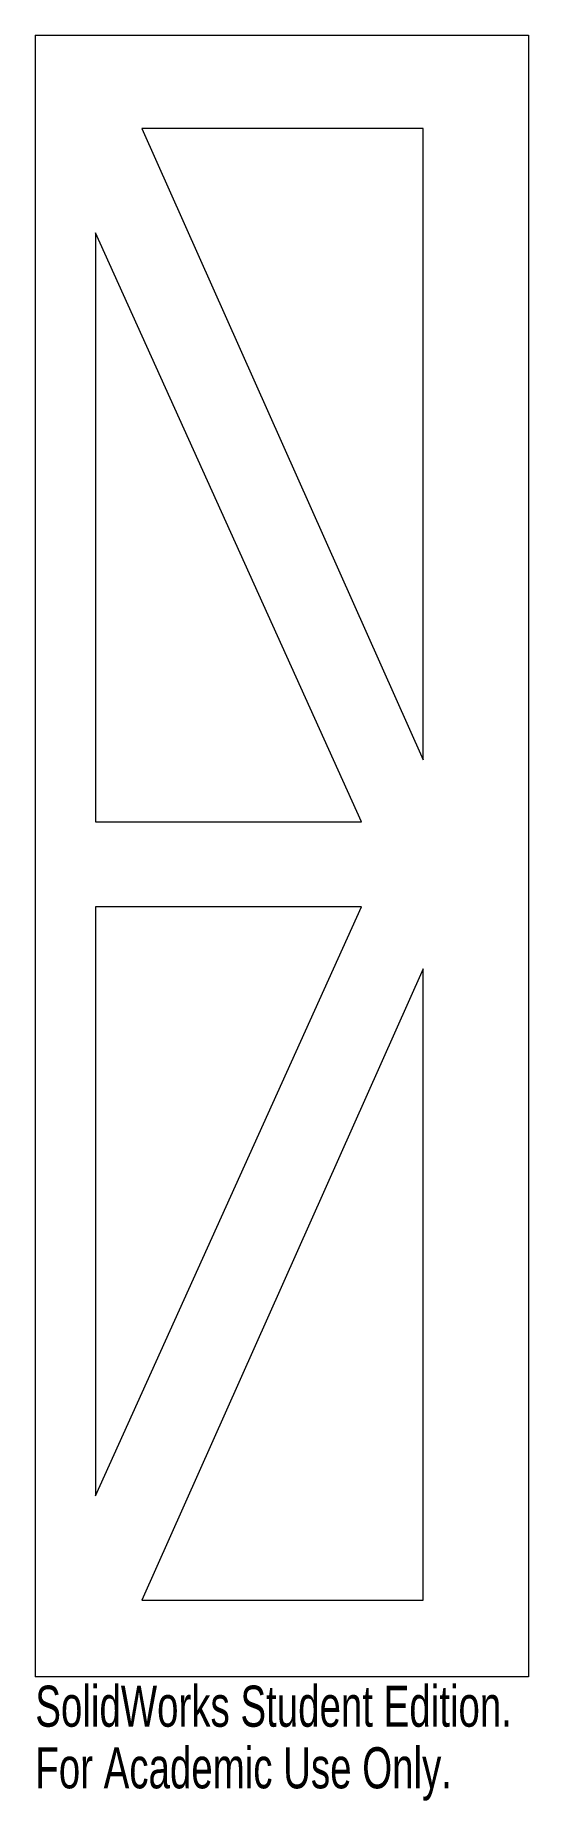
# Model space of a CAD drawing. Header units: millimetres. Extents: x -57 to 1, y -111 to 97.
import ezdxf

# ---------------------------------------------------------------- set-up
doc = ezdxf.new("R2010")
doc.units = ezdxf.units.MM
doc.styles.add('SLDTEXTSTYLE0', font='TXT', dxfattribs={"width": 0.7})

msp = doc.modelspace()

# ---------------------------------------------------------------- linework, layer by layer
at = {"color": 7, "linetype": 'Continuous', "lineweight": 15}
for p, q in [((-57.14, 96.59), (0.91, 96.59)), ((-57.14, 96.59), (-57.14, -96.59)), ((0.91, 96.59), (0.91, -96.59)), ((-44.6, 85.62), (-11.5, 11.32)), ((-11.5, 85.62), (-44.6, 85.62)), ((-11.5, 11.32), (-11.5, 85.62)), ((-50.07, 73.33), (-50.07, 4.03)), ((-18.76, 4.03), (-50.07, 73.33)), ((-50.07, 4.03), (-18.76, 4.03)), ((-18.76, -5.97), (-50.07, -5.97)), ((-50.07, -75.26), (-18.76, -5.97)), ((-50.07, -5.97), (-50.07, -75.26)), ((-11.5, -13.25), (-44.6, -87.55)), ((-11.5, -87.55), (-11.5, -13.25)), ((-44.6, -87.55), (-11.5, -87.55)), ((0.91, -96.59), (-57.14, -96.59))]:
    msp.add_line(p, q, dxfattribs=at)

# ---------------------------------------------------------------- texts
at = {"color": 7, "linetype": 'Continuous', "char_height": 4.8336, "attachment_point": 1, "style": 'SLDTEXTSTYLE0'}
for s, insert in [('SolidWorks Student Edition.', (-57.14, -97.61)), ('For Academic Use Only.', (-57.14, -104.86))]:
    msp.add_mtext(s, dxfattribs=dict(at, insert=insert))

doc.saveas('drawing.dxf')
